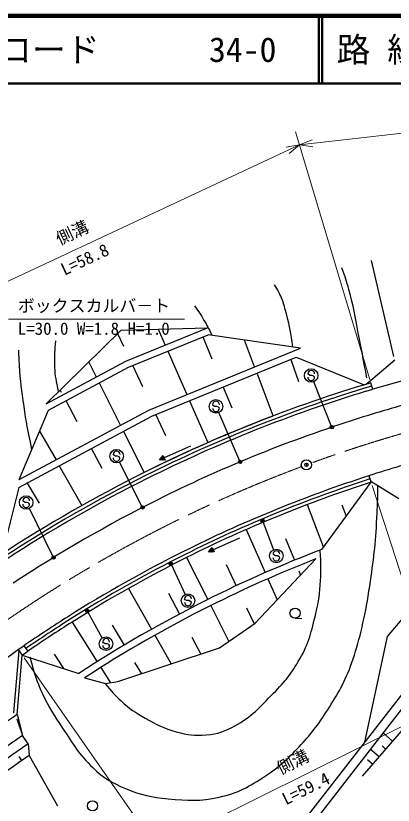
# Model space of a CAD drawing. Units: millimetres, scale not verified. Extents: x 40000 to 680000, y 20000 to 380000.
# Drawn here: x 132982 to 188746, y 263230 to 380000 of the extents above; entities that cross this region are included whole.
import ezdxf
from ezdxf.enums import TextEntityAlignment as Align

# ---------------------------------------------------------------- set-up
doc = ezdxf.new("R2010")
doc.units = ezdxf.units.MM
doc.header["$LTSCALE"] = 1000
doc.header["$PDMODE"] = 32
doc.header["$PDSIZE"] = 500
doc.linetypes.add('CHAIN', pattern=[18.5, 12, -1.5, 3.5, -1.5])
for name, color, linetype, lineweight in [('M-BGD', 7, 'Continuous', 25), ('M-BMK', 2, 'CHAIN', 13), ('M-BMK-SRVR', 3, 'Continuous', 25), ('M-STR-HTXT', 7, 'Continuous', 13), ('M-STR-STRC', 7, 'Continuous', 25), ('M-TTL', 2, 'Continuous', 140), ('M-TTL-LINE', 7, 'Continuous', 50)]:
    doc.layers.add(name, color=color, linetype=linetype, lineweight=lineweight)
doc.layers.add('M-TTL-TXT', color=7, linetype='Continuous')
doc.styles.add('@ＭＳ ゴシック', font='')
doc.styles.add('ＭＳ ゴシック', font='')
doc.styles.get('@ＭＳ ゴシック').set_extended_font_data('@MS Gothic')
doc.styles.get('ＭＳ ゴシック').set_extended_font_data('MS Gothic')

msp = doc.modelspace()

# ---------------------------------------------------------------- linework, layer by layer
at = {"layer": 'M-BGD'}
for p, q in [((188844, 329581), (185532, 343825)), ((137463, 322600), (148566, 333477)), ((148947, 331074), (148055, 332976)), ((148566, 333477), (161283, 333846)), ((149229, 328922), (161283, 333846)), ((149656, 328016), (161396, 332812)), ((154013, 333635), (155040, 331295)), ((175031, 330820), (161396, 332812)), ((160612, 332491), (161938, 329252)), ((168266, 328057), (166753, 332029)), ((152644, 321675), (175031, 330820)), ((153071, 320769), (174394, 329480)), ((155442, 330380), (158257, 323968)), ((174394, 329480), (184476, 325422)), ((137463, 322600), (149229, 328922)), ((143768, 328776), (144867, 326578)), ((151754, 325092), (150266, 328265)), ((173605, 329158), (174759, 325884)), ((184753, 325506), (188966, 329097)), ((137806, 321649), (149656, 328016)), ((171021, 320818), (168622, 327122)), ((139740, 324285), (139549, 324644)), ((145315, 325684), (148447, 319420)), ((163644, 325088), (164910, 321996)), ((184760, 324463), (185717, 324752)), ((185574, 325231), (185431, 325710)), ((185717, 324752), (185574, 325231)), ((142044, 319953), (140400, 323043)), ((158659, 323052), (161375, 316867)), ((175912, 322611), (175917, 322597)), ((133480, 311430), (137806, 321649)), ((133501, 311390), (152644, 321675)), ((133439, 310222), (153071, 320769)), ((155148, 317862), (153669, 321013)), ((171026, 320807), (171021, 320818)), ((166177, 318904), (166180, 318896)), ((136507, 318581), (138922, 314302)), ((148895, 318525), (151939, 312439)), ((161375, 316867), (161378, 316861)), ((145732, 313016), (144156, 315980)), ((158775, 316341), (154886, 314627)), ((154199, 314325), (154734, 314970)), ((155037, 314284), (154199, 314325)), ((154235, 314368), (154876, 314650)), ((154255, 314322), (154896, 314604)), ((154306, 314454), (154855, 314696)), ((154367, 314317), (154916, 314559)), ((154378, 314540), (154835, 314742)), ((154449, 314626), (154815, 314787)), ((154478, 314311), (154936, 314513)), ((154520, 314712), (154795, 314833)), ((154590, 314306), (154956, 314467)), ((154592, 314798), (154775, 314879)), ((154663, 314884), (154755, 314925)), ((154702, 314300), (154976, 314421)), ((154734, 314970), (155037, 314284)), ((154814, 314295), (154997, 314376)), ((156628, 314707), (156626, 314711)), ((139413, 313431), (142733, 307548)), ((185160, 311960), (184209, 311650)), ((185160, 311960), (185314, 311484)), ((134665, 310880), (136444, 307905)), ((178201, 301068), (185467, 311008)), ((185314, 311484), (185467, 311008)), ((185421, 311154), (189560, 308576)), ((133439, 310222), (130944, 300378)), ((176020, 307687), (178424, 301373)), ((181180, 307661), (181779, 305962)), ((167024, 304003), (169821, 297633)), ((166022, 302742), (162133, 301028)), ((172821, 302682), (174140, 299462)), ((208459, 303419), (173349, 258168)), ((209429, 302548), (175398, 258688)), ((161447, 300726), (161982, 301371)), ((161839, 301199), (162022, 301280)), ((161910, 301285), (162002, 301325)), ((161982, 301371), (162284, 300685)), ((162284, 300685), (161447, 300726)), ((161482, 300769), (162123, 301051)), ((161502, 300723), (162143, 301005)), ((161554, 300855), (162103, 301097)), ((161614, 300717), (162163, 300959)), ((161625, 300941), (162082, 301142)), ((161696, 301027), (162062, 301188)), ((161726, 300712), (162183, 300914)), ((161768, 301113), (162042, 301234)), ((161837, 300707), (162203, 300868)), ((161949, 300701), (162224, 300822)), ((162061, 300696), (162244, 300776)), ((158224, 299873), (161333, 293656)), ((168337, 290144), (177308, 299652)), ((164073, 298844), (165550, 295696)), ((174782, 297895), (175045, 297253)), ((211023, 298698), (184182, 267532)), ((170223, 296717), (171594, 293596)), ((149641, 295308), (153055, 289259)), ((155538, 294578), (157169, 291510)), ((161781, 292761), (164448, 287428)), ((167087, 292420), (168200, 290049)), ((174238, 290876), (175238, 290872)), ((190860, 291742), (187862, 288183)), ((141297, 290321), (145006, 284454)), ((147216, 289885), (148998, 286905)), ((163097, 286485), (168337, 290144)), ((153546, 288388), (155953, 284123)), ((158983, 288099), (160328, 285570)), ((187862, 288183), (184507, 272549)), ((133355, 286244), (134177, 286815)), ((133355, 286244), (133928, 285424)), ((134177, 286815), (134749, 285995)), ((148045, 281509), (163097, 286485)), ((132699, 276911), (133480, 286065)), ((133177, 276630), (133928, 285424)), ((133928, 285424), (134749, 285995)), ((133928, 285424), (142291, 282707)), ((138638, 285554), (140054, 283433)), ((150522, 284355), (151534, 282662)), ((145540, 283609), (146967, 281352)), ((143122, 282056), (146218, 281243)), ((146218, 281243), (148045, 281509)), ((133136, 276027), (133947, 273528)), ((133177, 276630), (133947, 273528)), ((134792, 272289), (133947, 273528)), ((188648, 272717), (187244, 273955)), ((134792, 272289), (134935, 270567)), ((186649, 270396), (185363, 271531)), ((187632, 271537), (187095, 272011)), ((133885, 269837), (133455, 270451)), ((134935, 270567), (139160, 263138)), ((185699, 269293), (184966, 269939))]:
    msp.add_line(p, q, dxfattribs=at)
for centre in [(174241, 291626), (144322, 263142)]:
    msp.add_circle(centre, 750, dxfattribs=at)
for centre, radius, start, end in [((245150, 126195), 207260, 99.37849, 106.66357), ((245215, 125932), 208531, 106.65992, 116.57052), ((245215, 125932), 208031, 106.65992, 116.57052), ((245215, 125932), 207531, 106.936, 116.57052), ((245356, 125475), 204510, 105.11773, 107.88964), ((245112, 125914), 208500, 110.86398, 116.59347), ((245215, 125932), 204031, 107.89128, 116.5705), ((245356, 125475), 195960, 105.11803, 107.8895), ((245265, 125676), 208783, 116.55154, 123.20005), ((245265, 125676), 208283, 116.55154, 123.19972), ((245265, 125676), 207783, 116.55154, 123.19939), ((245215, 125932), 195481, 108.18444, 116.57044), ((245215, 125932), 194981, 107.89134, 116.57044), ((245215, 125932), 194481, 107.89134, 116.57043), ((245388, 125643), 204367, 116.57767, 123.49811), ((245388, 125643), 195817, 116.57795, 122.29658), ((245388, 125643), 195317, 116.57795, 122.29659), ((245112, 125914), 187500, 110.9075, 116.59347), ((245388, 125643), 194817, 116.57795, 122.29659), ((245112, 125914), 186500, 111.31883, 116.59347), ((245112, 125914), 187500, 116.59347, 123.25592), ((245112, 125914), 186500, 116.59347, 123.15195), ((244739, 126645), 194623, 122.29289, 124.61675), ((244739, 126645), 194123, 122.29289, 124.616), ((244739, 126645), 193623, 122.29289, 124.61524), ((286294, 78522), 257951, 126.36285, 133.08384), ((227100, 136986), 168291, 123.92423, 128.57032), ((227100, 136986), 165291, 124.30296, 135.24875), ((227100, 136986), 163791, 124.30296, 135.23163), ((227100, 136986), 162291, 124.6038, 135.21428)]:
    msp.add_arc(centre, radius, start, end, dxfattribs=at)
for points, knots in [([(184844, 326470), (184256, 329656), (184105, 330480), (183585, 333041), (183072, 335571), (182918, 337023), (182202, 339502), (181837, 340768), (181710, 341212), (181179, 342716)], [0, 0, 0, 0, 1, 1, 1, 2, 2, 2, 3, 3, 3, 3]), ([(173937, 330980), (173565, 333237), (173493, 333899), (173006, 335722), (172738, 336729), (172658, 337323), (172245, 338280), (171910, 339053), (171749, 339341), (171227, 340181)], [0, 0, 0, 0, 1, 1, 1, 2, 2, 2, 3, 3, 3, 3]), ([(159411, 337113), (160088, 336095), (160277, 335813), (160781, 334948), (161256, 334133), (161404, 333849), (161929, 332824)], [0, 0, 0, 0, 1, 1, 1, 2, 2, 2, 2]), ([(139306, 324411), (138968, 326089), (138819, 326613), (138754, 328048), (138718, 328858), (138721, 329314), (138756, 330124), (138787, 330823), (138809, 331062), (138896, 331910)], [0, 0, 0, 0, 1, 1, 1, 2, 2, 2, 3, 3, 3, 3]), ([(135340, 315869), (134727, 318914), (134551, 319759), (134193, 322276), (133861, 324613), (133667, 325926), (133532, 328283), (133481, 329169), (133458, 329468), (133436, 330552)], [0, 0, 0, 0, 1, 1, 1, 2, 2, 2, 3, 3, 3, 3]), ([(135064, 285183), (135754, 282624), (135989, 281766), (136923, 279711), (137872, 277625), (138615, 276555), (139883, 274646), (141486, 272231), (142295, 270752), (144392, 268749), (146000, 267213), (147153, 266572), (149197, 265695), (151520, 264698), (152977, 264437), (155494, 264193), (158434, 263907), (160173, 263763), (163053, 264420), (165911, 265072), (167421, 265948), (169868, 267562), (172306, 269171), (173886, 270800), (175459, 272528), (176933, 274145), (178157, 275851), (179602, 278173), (180922, 280296), (182077, 282430), (183004, 285415), (183975, 288543), (184684, 291596), (185280, 295646), (185855, 299561), (186133, 301770), (186338, 305722), (186434, 307571), (186472, 308200), (186496, 310461)], [0, 0, 0, 0, 1, 1, 1, 2, 2, 2, 3, 3, 3, 4, 4, 4, 5, 5, 5, 6, 6, 6, 7, 7, 7, 8, 8, 8, 9, 9, 9, 10, 10, 10, 11, 11, 11, 12, 12, 12, 13, 13, 13, 13]), ([(146210, 281237), (147193, 279983), (147549, 279573), (148549, 278647), (149803, 277485), (150625, 276949), (152114, 276110), (153819, 275150), (154813, 274610), (156700, 274094), (158379, 273634), (159395, 273479), (161130, 273616), (162845, 273751), (163811, 274139), (165327, 274954), (167908, 276343), (168999, 277711), (171064, 279791), (172821, 281562), (173703, 282700), (174946, 284863), (176337, 287284), (176656, 288894), (177321, 291607), (177776, 293464), (177901, 294544), (178012, 296453), (178112, 298170), (178085, 298812), (177960, 300856)], [0, 0, 0, 0, 1, 1, 1, 2, 2, 2, 3, 3, 3, 4, 4, 4, 5, 5, 5, 6, 6, 6, 7, 7, 7, 8, 8, 8, 9, 9, 9, 10, 10, 10, 10])]:
    msp.add_open_spline(points, degree=3, knots=knots, dxfattribs=at)
at = {"layer": 'M-BMK'}
for start, end in [(105.11241, 110.05428), (110.484, 110.8421), (110.8421, 116.57159), (116.57159, 122.30104), (122.30104, 128.03081)]:
    msp.add_arc((245204, 125961), 200000, start, end, dxfattribs=at)
at = {"layer": 'M-BMK-SRVR'}
msp.add_circle((175918, 313576), 750, dxfattribs=at)
msp.add_point((175918, 313576), dxfattribs=at)
at = {"layer": 'M-STR-HTXT'}
for p, q in [((236956, 368001), (174894, 360920)), ((185287, 326189), (174321, 362836)), ((174894, 360920), (109823, 330465)), ((174894, 360920), (172925, 360570)), ((173364, 359633), (174894, 360920)), ((176755, 361654), (174894, 360920)), ((174894, 360920), (176872, 360625)), ((131905, 335148), (157905, 335148)), ((185621, 310532), (196765, 276015)), ((134215, 285012), (154971, 255268)), ((153826, 256909), (196151, 277918))]:
    msp.add_line(p, q, dxfattribs=at)
at = {"layer": 'M-STR-STRC'}
for p, q in [((176236, 326931), (176136, 327049)), ((176481, 326792), (176236, 326931)), ((176781, 326789), (176481, 326792)), ((177026, 326677), (176781, 326789)), ((179644, 319245), (177024, 325871)), ((177132, 326541), (177026, 326677)), ((162161, 322358), (162062, 322477)), ((162406, 322219), (162161, 322358)), ((162707, 322217), (162406, 322219)), ((162952, 322105), (162707, 322217)), ((163058, 321969), (162952, 322105)), ((166084, 314102), (162975, 321310)), ((147479, 315000), (147380, 315118)), ((147724, 314860), (147479, 315000)), ((148025, 314858), (147724, 314860)), ((148270, 314746), (148025, 314858)), ((148376, 314610), (148270, 314746)), ((151678, 307371), (148327, 313967)), ((134119, 308141), (134019, 308259)), ((134364, 308002), (134119, 308141)), ((134664, 307999), (134364, 308002)), ((134909, 307887), (134664, 307999)), ((135015, 307751), (134909, 307887)), ((138526, 299962), (134992, 307122)), ((169474, 305207), (171072, 301013)), ((171089, 300243), (170989, 300361)), ((171334, 300104), (171089, 300243)), ((171634, 300101), (171334, 300104)), ((171879, 299989), (171634, 300101)), ((171985, 299853), (171879, 299989)), ((155931, 298862), (157991, 294393)), ((158024, 293630), (157924, 293748)), ((158269, 293491), (158024, 293630)), ((158570, 293488), (158269, 293491)), ((158815, 293376), (158570, 293488)), ((158921, 293240), (158815, 293376)), ((143598, 291908), (145767, 287950)), ((145927, 287259), (145827, 287377)), ((146172, 287119), (145927, 287259)), ((146473, 287117), (146172, 287119)), ((146718, 287005), (146473, 287117)), ((146824, 286869), (146718, 287005))]:
    msp.add_line(p, q, dxfattribs=at)
for centre, radius in [((176631, 326790), 1000), ((162556, 322218), 1000), ((179681, 319152), 100), ((179681, 319152), 80), ((179681, 319152), 60), ((179681, 319152), 40), ((179681, 319152), 20), ((147874, 314859), 1000), ((166123, 314010), 100), ((166123, 314010), 80), ((166123, 314010), 60), ((166123, 314010), 40), ((166123, 314010), 20), ((134514, 308000), 1000), ((151723, 307282), 100), ((151723, 307282), 80), ((151723, 307282), 60), ((151723, 307282), 40), ((151723, 307282), 20), ((169439, 305300), 100), ((169439, 305300), 80), ((169439, 305300), 60), ((169439, 305300), 40), ((169439, 305300), 20), ((171484, 300102), 1000), ((138570, 299873), 100), ((138570, 299873), 80), ((138570, 299873), 60), ((138570, 299873), 40), ((138570, 299873), 20), ((155889, 298952), 100), ((155889, 298952), 80), ((155889, 298952), 60), ((155889, 298952), 40), ((155889, 298952), 20), ((158419, 293489), 1000), ((143550, 291995), 100), ((143550, 291995), 80), ((143550, 291995), 60), ((143550, 291995), 40), ((143550, 291995), 20), ((146322, 287118), 1000)]:
    msp.add_circle(centre, radius, dxfattribs=at)
for centre, start, end in [((176636, 327045), 359.55488, 179.55488), ((176632, 326545), 179.55488, 359.55488), ((162562, 322473), 359.55488, 179.55488), ((162558, 321973), 179.55488, 359.55488), ((147879, 315114), 359.55488, 179.55488), ((147876, 314614), 179.55488, 359.55488), ((134519, 308255), 359.55488, 179.55488), ((134515, 307755), 179.55488, 359.55488), ((171489, 300357), 359.55488, 179.55488), ((171485, 299857), 179.55488, 359.55488), ((158421, 293244), 179.55488, 359.55488), ((158424, 293744), 359.55488, 179.55488), ((146327, 287373), 359.55488, 179.55488), ((146324, 286873), 179.55488, 359.55488)]:
    msp.add_arc(centre, 500, start, end, dxfattribs=at)
for p in [(179681, 319152), (166123, 314010), (151723, 307282), (169439, 305300), (138570, 299873), (155889, 298952), (143550, 291995)]:
    msp.add_point(p, dxfattribs=at)
at = {"layer": 'M-TTL'}
msp.add_line((680000, 380000), (40000, 380000), dxfattribs=at)
at = {"layer": 'M-TTL-LINE'}
for p, q in [((177750, 380000), (177750, 370000)), ((178250, 380000), (178250, 370000)), ((40000, 370000), (680000, 370000))]:
    msp.add_line(p, q, dxfattribs=at)

# ---------------------------------------------------------------- texts
at = {"layer": 'M-STR-HTXT', "style": 'ＭＳ ゴシック'}
for rotation, p in [(25.081, (141935, 346598)), (26.399, (174544, 268309))]:
    msp.add_text('側溝', height=1833, rotation=rotation, dxfattribs=at).set_placement(p, align=Align.BOTTOM_CENTER)
at = {"layer": 'M-STR-HTXT', "style": '@ＭＳ ゴシック'}
for s, rotation, p in [('L=58.8', 25.081, (142783, 344787)), ('L=59.4', 26.399, (175433, 266518))]:
    msp.add_text(s, height=1833, rotation=rotation, dxfattribs=at).set_placement(p, align=Align.TOP_CENTER)
at = {"layer": 'M-STR-HTXT', "style": 'ＭＳ ゴシック'}
msp.add_text('ボックスカルバ－ト', height=1833, dxfattribs=at).set_placement((133280, 335648), align=Align.BOTTOM_LEFT)
msp.add_text('L=30.0 W=1.8 H=1.0', height=1833, dxfattribs=at).set_placement((133280, 334648), align=Align.TOP_LEFT)
at = {"layer": 'M-TTL-TXT', "style": 'ＭＳ ゴシック'}
for s, p in [('路 線 名', (180380, 375000)), ('図面コード', (120380, 375000)), ('34-0', (161521, 375000))]:
    msp.add_text(s, height=3666, dxfattribs=at).set_placement(p, align=Align.MIDDLE_LEFT)

doc.saveas('drawing.dxf')
